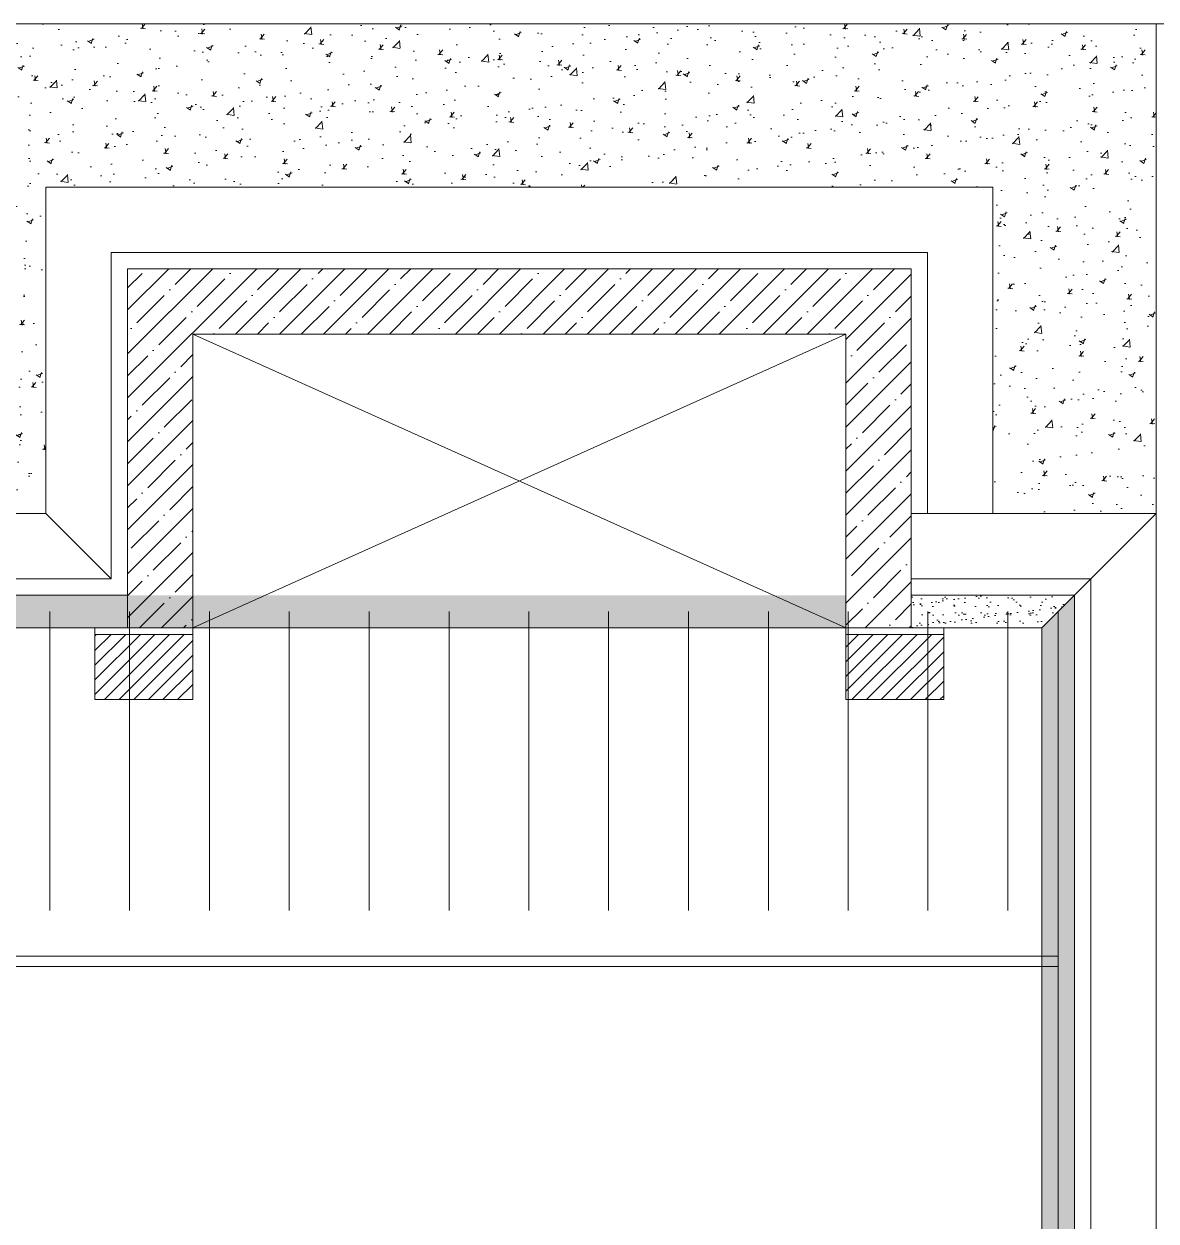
# Model space of a CAD drawing. Header units: millimetres. Extents: x -18512 to 101824, y -95768 to 52898.
# Drawn here: x 18041.3 to 18388.1, y -58264.1 to -57897.4 of the extents above; entities that cross this region are included whole.
import ezdxf

# ---------------------------------------------------------------- set-up
doc = ezdxf.new("R2010")
doc.units = ezdxf.units.MM
doc.header["$LTSCALE"] = 25
doc.layers.get('0').update_dxf_attribs({"color": 254, "lineweight": 0})
for name, color, linetype, lineweight in [('hatch', 252, 'Continuous', 0), ('I-FLR-TILE', 253, 'Continuous', 9), ('I-WALL', 2, 'Continuous', 9)]:
    doc.layers.add(name, color=color, linetype=linetype, lineweight=lineweight)
pattern_1 = [(37.5, (15109.0198, 35539.32), (-0.16000313, 4.89413237), [0, -3.8608, 0, -4.318, 0, -4.1275]), (7.5, (15109.02, 35539.32), (4.49523283, 7.168251), [0, -2.0828, 0, -3.4798, 0, -1.3335]), (327.5, (15105.8956, 35539.32), (7.9099237, 0.01437185), [0, -1.27, 0, -4.572, 0, -5.969]), (317.5, (15105.8956, 35539.32), (7.63556452, 2.22929323), [0, -0.635, 0, -2.9972, 0, -3.429])]
pattern_2 = [(45, (15109.0198, 35539.3198), (-2.24506403, 2.24506403), [])]

msp = doc.modelspace()

# ---------------------------------------------------------------- hatches: boundary and pattern name
at = {"layer": 'hatch', "lineweight": 5, "ltscale": 25}
h = msp.add_hatch(dxfattribs=at)
h.set_pattern_fill('AR-CONC', color=256, scale=0.1, style=0)
h.set_pattern_definition([(50, (15109.02, 35539.32), (18.218467, -1.5939086), [1.905, -20.955]), (355, (15109.02, 35539.32), (-3.5242826, 19.1056643), [1.524, -16.764]), (100.451, (15110.538, 35539.187), (14.6942502, 17.5116688), [1.619, -17.809]), (46.1842, (15109.02, 35544.4), (27.107904, -4.204233), [2.8575, -31.4325]), (96.6356, (15111.28, 35544.05), (23.7404234, 24.7425556), [2.4285, -26.7135]), (351.184, (15109.02, 35544.4), (23.740461, 24.742512), [2.286, -25.146]), (21, (15111.56, 35543.13), (15.161488, -10.2265519), [1.905, -20.955]), (326, (15111.56, 35543.13), (6.180203, 18.4187966), [1.524, -16.764]), (71.4514, (15112.823, 35542.278), (21.341649, 8.1922858), [1.619, -17.809]), (37.5, (15109.02, 35539.32), (0.30886033, 8.4555039), [0, -16.5608, 0, -17.018, 0, -16.8275]), (7.5, (15109.02, 35539.32), (6.68196625, 10.0180575), [0, -9.7028, 0, -16.1798, 0, -6.4135]), (327.5, (15103.3556, 35539.32), (13.5590595, -0.5728744), [0, -6.35, 0, -19.812, 0, -26.289]), (317.5, (15100.816, 35539.32), (14.8129181, 2.5426491), [0, -8.255, 0, -13.1572, 0, -18.669])])
h.paths.add_polyline_path([(18338.09, -58047.35), (18388.09, -58047.35), (18388.09, -57897.35), (17998.09, -57897.35), (17998.09, -58047.35), (18048.09, -58047.35), (18048.09, -57947.35), (18338.09, -57947.35)])
h = msp.add_hatch(dxfattribs=at)
h.set_pattern_fill('ANSI35', color=256, scale=1.5, style=0)
h.set_pattern_definition([(45, (15109.02, 35539.32), (-6.7351921, 6.7351921), []), (45, (15115.755, 35539.32), (-6.7351921, 6.7351921), [11.90625, -2.38125, 0, -2.38125])])
h.paths.add_polyline_path([(18073.09, -58082.35), (18093.09, -58082.35), (18093.09, -57992.35), (18293.09, -57992.35), (18293.09, -58082.35), (18313.09, -58082.35), (18313.09, -57972.35), (18073.09, -57972.35)])
at = {"layer": 'hatch', "lineweight": 9, "ltscale": 25}
h = msp.add_hatch(dxfattribs=at)
h.set_pattern_fill('AR-SAND', color=256, scale=0.1, style=0)
h.set_pattern_definition([(37.5, (15329.019, 35539.32), (-0.16000313, 4.89413237), [0, -3.8608, 0, -4.318, 0, -4.1275]), (7.5, (15329.019, 35539.32), (4.49523283, 7.168251), [0, -2.0828, 0, -3.4798, 0, -1.3335]), (327.5, (15325.895, 35539.32), (7.9099237, 0.01437185), [0, -1.27, 0, -4.572, 0, -5.969]), (317.5, (15325.895, 35539.32), (7.63556452, 2.22929323), [0, -0.635, 0, -2.9972, 0, -3.429])])
h.paths.add_polyline_path([(18293.09, -58082.35), (16243.09, -58082.35), (16233.09, -58072.35), (18293.09, -58072.35)])
h = msp.add_hatch(dxfattribs=at)
h.set_pattern_fill('AR-SAND', color=256, scale=0.1, style=0)
h.set_pattern_definition(pattern_1)
h.paths.add_polyline_path([(18313.09, -58082.35), (18353.09, -58082.35), (18363.09, -58072.35), (18313.09, -58072.35)])
h = msp.add_hatch(dxfattribs=at)
h.set_pattern_fill('AR-SAND', color=256, scale=0.1, style=0)
h.set_pattern_definition(pattern_1)
h.paths.add_polyline_path([(18353.09, -59562.35), (18363.09, -59572.35), (18363.09, -58072.35), (18353.09, -58082.35)])
at = {"layer": 'hatch', "lineweight": 5, "ltscale": 25}
h = msp.add_hatch(dxfattribs=at)
h.set_pattern_fill('ANSI31', color=256, style=0)
h.set_pattern_definition(pattern_2)
h.paths.add_polyline_path([(18093.09, -58104.35), (18063.09, -58104.35), (18063.09, -58084.35), (18093.09, -58084.35)])
h = msp.add_hatch(dxfattribs=at)
h.set_pattern_fill('ANSI31', color=256, style=0)
h.set_pattern_definition(pattern_2)
h.paths.add_polyline_path([(18323.09, -58104.35), (18293.09, -58104.35), (18293.09, -58084.35), (18323.09, -58084.35)])

# ---------------------------------------------------------------- linework, layer by layer
at = {"color": 252, "lineweight": 9}
for p, q in [((18049.26, -58168.95), (18049.26, -58077.35)), ((18073.71, -58168.95), (18073.71, -58077.35)), ((18098.17, -58168.95), (18098.17, -58077.35)), ((18122.62, -58168.95), (18122.62, -58077.35)), ((18147.07, -58168.95), (18147.07, -58077.35)), ((18171.53, -58168.95), (18171.53, -58077.35)), ((18195.98, -58168.95), (18195.98, -58077.35)), ((18220.43, -58168.95), (18220.43, -58077.35)), ((18244.88, -58168.95), (18244.88, -58077.35)), ((18269.34, -58168.95), (18269.34, -58077.35)), ((18293.79, -58168.95), (18293.79, -58077.35)), ((18318.24, -58168.95), (18318.24, -58077.35)), ((18342.69, -58168.95), (18342.69, -58077.35)), ((18358.09, -59567.35), (18358.09, -58077.35)), ((18358.09, -58182.94), (17899.64, -58182.94)), ((17899.64, -58182.94), (18358.09, -58182.94)), ((17899.64, -58186.12), (18358.09, -58186.12))]:
    msp.add_line(p, q, dxfattribs=at)
for points in [[(18293.09, -57992.35), (18093.09, -58082.35)], [(18093.09, -57992.35), (18293.09, -58082.35)]]:
    msp.add_lwpolyline(points, dxfattribs=at)
at = {"layer": 'I-FLR-TILE', "lineweight": 9}
for points in [[(18068.09, -58067.35), (18048.09, -58047.35), (18048.09, -57947.35), (18338.09, -57947.35), (18338.09, -58047.35), (18318.09, -58047.35), (18318.09, -57967.35), (18068.09, -57967.35), (18068.09, -58067.35)], [(18073.09, -58082.35), (18093.09, -58082.35), (18093.09, -57992.35), (18293.09, -57992.35), (18293.09, -58082.35), (18313.09, -58082.35), (18313.09, -57972.35), (18073.09, -57972.35), (18073.09, -58082.35), (18093.09, -58082.35)], [(18093.09, -58082.35), (18293.09, -58082.35)]]:
    msp.add_lwpolyline(points, dxfattribs=at)
for points in [[(18048.09, -58047.35), (15988.09, -58047.35), (16008.09, -58067.35), (18068.09, -58067.35)], [(18313.09, -58067.35), (18368.09, -58067.35), (18388.09, -58047.35), (18313.09, -58047.35)], [(18388.09, -58047.35), (18368.09, -58067.35), (18368.09, -59577.35), (18388.09, -59597.35)], [(18313.09, -58072.35), (18363.09, -58072.35), (18368.09, -58067.35), (18313.09, -58067.35)], [(18073.09, -58082.35), (16023.09, -58082.35), (16013.09, -58072.35), (18073.09, -58072.35)], [(18313.09, -58082.35), (18353.09, -58082.35), (18363.09, -58072.35), (18313.09, -58072.35)], [(18353.09, -59562.35), (18363.09, -59572.35), (18363.09, -58072.35), (18353.09, -58082.35)], [(18063.09, -58084.35), (18093.09, -58084.35), (18093.09, -58082.35), (18063.09, -58082.35)], [(18323.09, -58084.35), (18293.09, -58084.35), (18293.09, -58082.35), (18323.09, -58082.35)], [(18323.09, -58104.35), (18293.09, -58104.35), (18293.09, -58084.35), (18323.09, -58084.35)]]:
    msp.add_lwpolyline(points, close=True, dxfattribs=at)
at = {"layer": 'I-FLR-TILE', "lineweight": 13}
msp.add_lwpolyline([(18093.09, -58104.35), (18063.09, -58104.35), (18063.09, -58084.35), (18093.09, -58084.35)], close=True, dxfattribs=at)
at = {"layer": 'I-WALL'}
msp.add_line((16208.09, -57897.35), (19248.42, -57897.35), dxfattribs=at)
for points in [[(18338.09, -58047.35), (18388.09, -58047.35), (18388.09, -57897.35), (17998.09, -57897.35), (17998.09, -58047.35), (18048.09, -58047.35), (18048.09, -57947.35), (18338.09, -57947.35), (18338.09, -58047.35)], [(18388.09, -58047.35), (18388.09, -59597.35), (17298.09, -59597.35), (17298.09, -60197.35), (16938.09, -60197.35)]]:
    msp.add_lwpolyline(points, dxfattribs=at)

doc.saveas('drawing.dxf')
